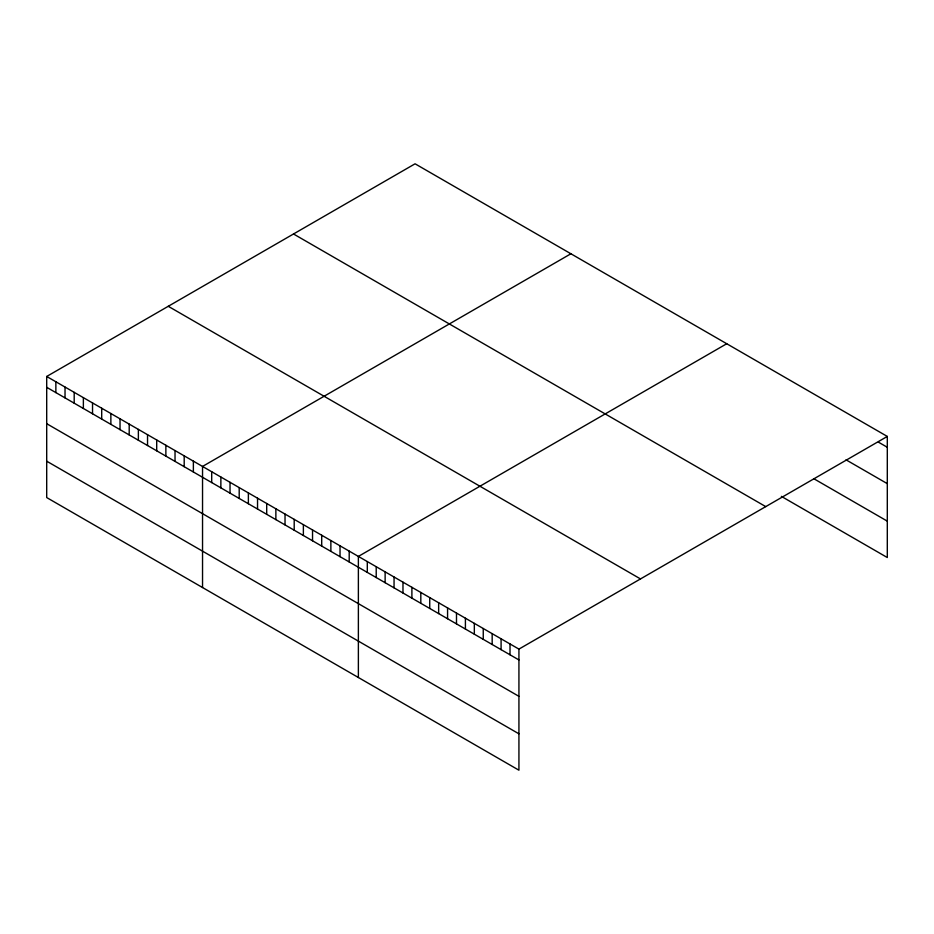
<?xml version="1.0" encoding="UTF-8"?>
<svg xmlns="http://www.w3.org/2000/svg" width="934" height="934" viewBox="0 0 934 934"><rect width="100%" height="100%" fill="white"/><g stroke="black" fill="none" stroke-linecap="round" stroke-linejoin="round"><path stroke-width="1.4" d="M46.7 376.472L518.93 649.107L518.93 770.2L46.7 497.565L46.7 376.472L415.07 163.8L887.3 436.435L887.3 557.528L781.373 496.374M570.908 253.768L202.538 466.44L202.538 587.533M726.745 343.735L358.376 556.419L358.376 677.512M518.93 649.107L887.3 436.435M878.38 442.121L887.3 447.269M846.041 459.832L887.3 483.649M813.712 478.652L887.3 521.137M293.51 233.979L765.74 506.613M168.26 306.294L640.49 578.928M46.7 387.306L518.93 659.941M46.7 423.697L518.93 696.332M46.7 461.186L518.93 733.82M510.011 643.958L510.011 654.792M501.091 638.809L501.091 649.644M492.171 633.661L492.171 644.495M483.252 628.512L483.252 639.346M474.332 623.363L474.332 634.198M465.412 618.215L465.412 629.049M456.493 613.066L456.493 623.9M447.573 607.917L447.573 618.752M438.653 602.757L438.653 613.591M429.733 597.608L429.733 608.443M420.814 592.46L420.814 603.294M411.894 587.311L411.894 598.145M402.974 582.162L402.974 592.997M394.055 577.014L394.055 587.848M385.135 571.865L385.135 582.699M376.215 566.716L376.215 577.551M367.296 561.567L367.296 572.402M349.199 551.118L349.199 561.953M340.034 545.83L340.034 556.664M330.869 540.541L330.869 551.375M321.705 535.24L321.705 546.075M312.54 529.952L312.54 540.786M303.375 524.663L303.375 535.497M294.198 519.362L294.198 530.197M285.033 514.074L285.033 524.908M275.869 508.785L275.869 519.619M266.704 503.484L266.704 514.319M257.539 498.196L257.539 509.03M248.374 492.907L248.374 503.741M239.197 487.618L239.197 498.452M230.033 482.318L230.033 493.152M220.868 477.029L220.868 487.863M211.703 471.74L211.703 482.574M193.373 461.151L193.373 471.985M184.196 455.862L184.196 466.696M175.032 450.562L175.032 461.396M165.867 445.273L165.867 456.107M156.702 439.984L156.702 450.818M147.537 434.684L147.537 445.518M138.372 429.395L138.372 440.229M129.196 424.106L129.196 434.94M120.031 418.806L120.031 429.652M110.866 413.517L110.866 424.351M101.701 408.228L101.701 419.062M92.536 402.939L92.536 413.774M83.371 397.639L83.371 408.473M74.195 392.35L74.195 403.184M65.03 387.061L65.03 397.896M55.865 381.761L55.865 392.595"/></g></svg>
